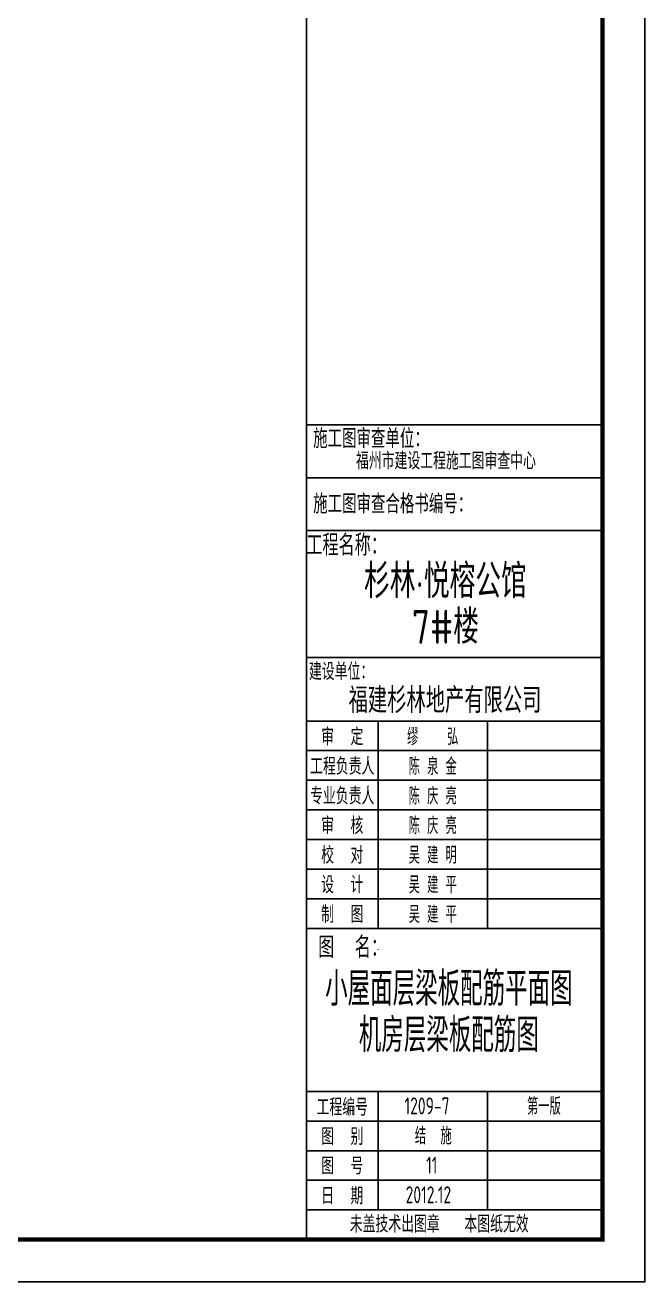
# Model space of a CAD drawing. Extents: x -144902 to 588294, y -160863 to 65494.
# Drawn here: x 169612 to 184267, y -159300 to -129600 of the extents above; entities that cross this region are included whole.
import ezdxf
from ezdxf.enums import TextEntityAlignment as Align

# ---------------------------------------------------------------- set-up
doc = ezdxf.new("R2010")
doc.units = 0
doc.header["$LTSCALE"] = 100
doc.layers.get('0').update_dxf_attribs({"linetype": 'CONTINUOUS'})
for name, color, linetype in [('1508', 2, 'CONTINUOUS'), ('PUB_TITLE', 4, 'CONTINUOUS'), ('TEXT', 7, 'CONTINUOUS'), ('tk', 7, 'CONTINUOUS')]:
    doc.layers.add(name, color=color, linetype=linetype)
doc.styles.add('HZTXT2', font='tssdeng.shx', dxfattribs={"width": 0.7, "bigfont": 'tssdchn.shx'})
doc.styles.get("Standard").update_dxf_attribs({"font": 'tssdeng.shx', "width": 0.7, "bigfont": 'tssdchn.shx'})

# ---------------------------------------------------------------- blocks, each defined once
blk = doc.blocks.new('A1tk')
at = {"layer": 'PUB_TITLE'}
for p, q in [((76100, 20254), (83100, 20254)), ((76100, 19004), (83100, 19004)), ((76100, 17754), (83100, 17754)), ((76100, 14754), (83100, 14754)), ((76100, 13254), (83100, 13254)), ((77791, 13254), (77791, 8354)), ((80377, 13254), (80377, 8354)), ((76100, 12554), (83100, 12554)), ((76100, 11854), (83100, 11854)), ((76100, 11154), (83100, 11154)), ((76100, 10454), (83100, 10454)), ((76100, 9754), (83100, 9754)), ((76100, 9054), (83100, 9054)), ((76100, 8354), (83100, 8354)), ((77791, 7859), (77791, 7854)), ((76100, 4500), (83100, 4500)), ((77791, 4500), (77791, 1700)), ((80377, 4500), (80377, 1700)), ((83100, 4500), (83100, 1700)), ((76100, 3800), (83100, 3800)), ((76100, 3100), (83100, 3100)), ((76100, 2400), (83100, 2400)), ((83100, 1700), (76100, 1700))]:
    blk.add_line(p, q, dxfattribs=at)
at = {"layer": 'tk'}
blk.add_line((76100, 1000), (76100, 58400), dxfattribs=at)
at = {"layer": 'tk', "color": 5}
blk.add_lwpolyline([(0, 0), (0, 59400), (84100, 59400), (84100, 0)], close=True, dxfattribs=at)
at = {"layer": 'tk', "const_width": 100}
blk.add_lwpolyline([(2500, 1000), (83100, 1000), (83100, 58400), (2500, 58400)], close=True, dxfattribs=at)
at = {"width": 0.8}
blk.add_text('福州市建设工程施工图审查中心', height=400, dxfattribs=at).set_placement((77268, 19202))
at = {"layer": 'PUB_TITLE', "style": 'HZTXT2', "width": 0.8}
for s, height, p in [('施工图审查单位：', 450, (77622, 19953)), ('施工图审查合格书编号：', 450, (78136, 18409)), ('日  期', 400, (76945, 2050))]:
    blk.add_text(s, height=height, dxfattribs=at).set_placement(p, align=Align.MIDDLE)
at = {"layer": 'PUB_TITLE', "width": 0.8}
for s, height, p in [('工程名称：', 500, (77047, 17437)), ('杉林·悦榕公馆', 800, (79383, 16604)), ('7#楼', 800, (79383, 15520)), ('建设单位：', 400, (76917, 14445)), ('福建杉林地产有限公司', 600, (79374, 13772)), ('审  定', 400, (76945, 12904)), ('工程负责人', 400, (76945, 12204)), ('专业负责人', 400, (76945, 11504)), ('审  核', 400, (76945, 10804)), ('校  对', 400, (76945, 10104)), ('设  计', 400, (76945, 9404)), ('制  图', 400, (76945, 8704)), ('图  名：', 500, (77188, 7934)), ('工程编号', 400, (76945, 4150)), ('图  别', 400, (76945, 3450)), ('图  号', 400, (76945, 2750)), ('未盖技术出图章   本图纸无效', 400, (79237, 1389))]:
    blk.add_text(s, height=height, dxfattribs=at).set_placement(p, align=Align.MIDDLE)
at = {"layer": 'PUB_TITLE', "linetype": 'ByBlock', "width": 0.7}
for s, p in [('缪    弘', (79084, 12904)), ('陈 泉 金', (79084, 12204)), ('陈 庆 亮', (79084, 11504)), ('陈 庆 亮', (79084, 10804)), ('吴 建 明', (79084, 10104)), ('吴 建 平', (79084, 9404)), ('吴 建 平', (79084, 8704))]:
    blk.add_text(s, height=400, dxfattribs=at).set_placement(p, align=Align.MIDDLE)
for s, p in [('1209-7', (78416, 3958)), ('第一版', (81314, 3950)), ('结  施', (78661, 3250)), ('2012.12', (78443, 1858))]:
    blk.add_text(s, height=400, dxfattribs=at).set_placement(p)

msp = doc.modelspace()

# ---------------------------------------------------------------- block references
at = {"layer": '1508'}
msp.add_blockref('A1tk', (100166.634, -159300.016), dxfattribs=at)

# ---------------------------------------------------------------- texts
at = {"layer": 'PUB_TITLE', "linetype": 'ByBlock', "width": 0.7}
msp.add_text('11', height=400, dxfattribs=at).set_placement((179094.382, -156742.324))
at = {"layer": 'TEXT', "width": 0.7}
for s, p in [('小屋面层梁板配筋平面图', (176705.937, -153015.014)), ('机房层梁板配筋图', (177502.611, -154111.359))]:
    msp.add_text(s, height=800, dxfattribs=at).set_placement(p, align=Align.BOTTOM_LEFT)

doc.saveas('drawing.dxf')
